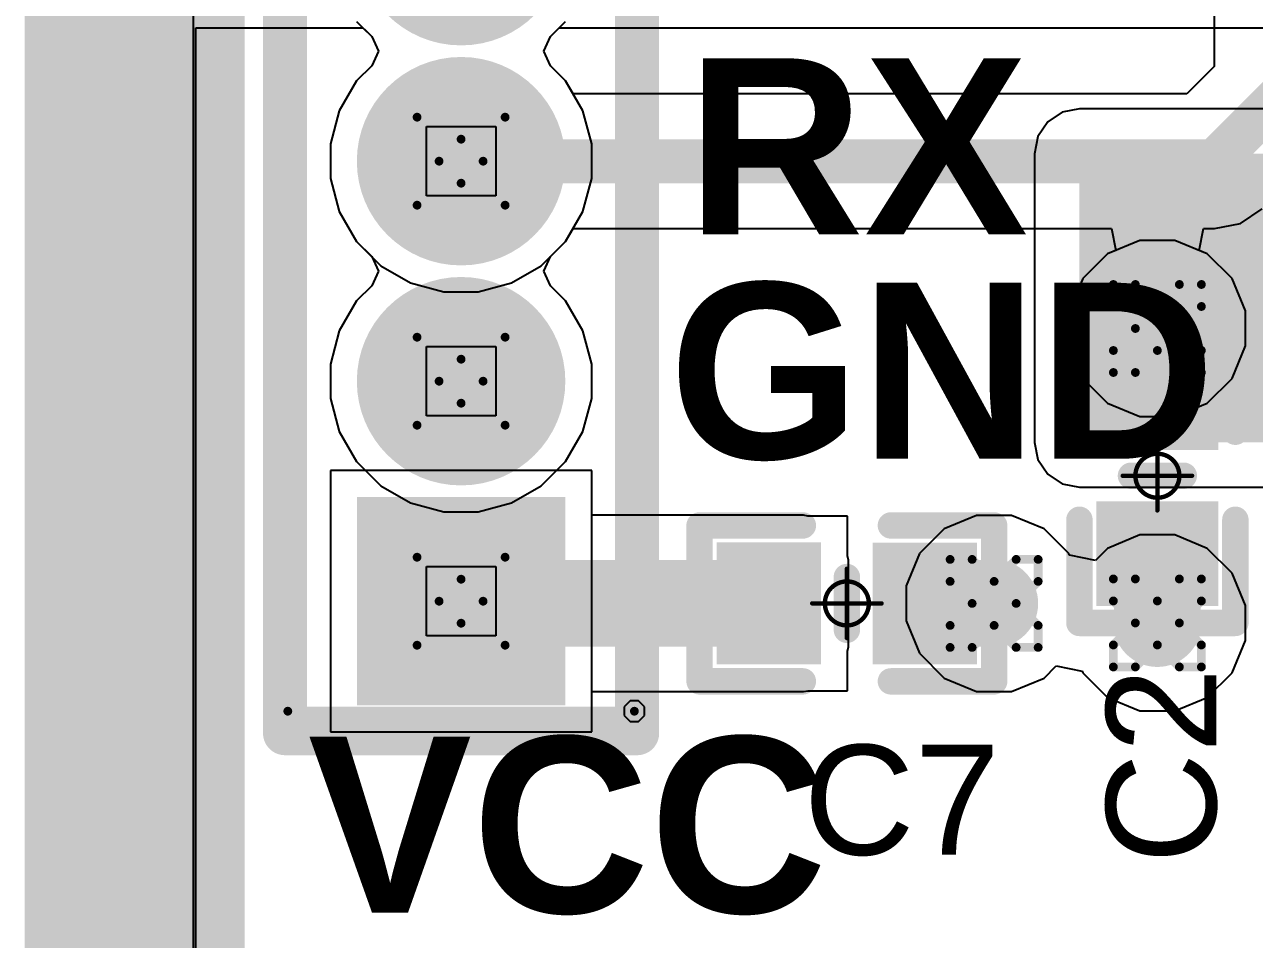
# Model space of a CAD drawing. Header units: inches. Extents: x -13 to 366, y -4 to 120.
# Drawn here: x -4.04 to 3.05, y 2.35 to 7.63 of the extents above; entities that cross this region are included whole.
import ezdxf

# ---------------------------------------------------------------- set-up
doc = ezdxf.new("R2010")
doc.units = ezdxf.units.IN
for name, color, linetype in [('Board_outline', 56, 'Continuous'), ('Bottom Layer', 5, 'Continuous'), ('Bottom Overlay', 54, 'Continuous'), ('Bottom Solder', 6, 'Continuous'), ('Drill Drawing', 1, 'Continuous'), ('GND', 16, 'Continuous'), ('Keep-Out Layer', 6, 'Continuous'), ('Mechanical 15', 56, 'Continuous'), ('Multi-Layer', 9, 'Continuous'), ('Pad Holes', 156, 'Continuous'), ('POWER', 76, 'Continuous'), ('Top Layer', 1, 'Continuous'), ('Top Overlay', 2, 'Continuous'), ('Top Paste', 8, 'Continuous'), ('Top Solder', 216, 'Continuous'), ('Via Holes', 16, 'Continuous')]:
    doc.layers.add(name, color=color, linetype=linetype)
doc.styles.add('Arial', font='', dxfattribs={"height": 0.2})
doc.styles.add('Arial_Bold', font='', dxfattribs={"height": 0.2})
doc.styles.get('Arial').set_extended_font_data('Arial')
doc.styles.get('Arial_Bold').set_extended_font_data('Arial', bold=True)

# ---------------------------------------------------------------- blocks, each defined once
blk = doc.blocks.new('HDR_TH_5P_P1_27_V_M_13')
at = {"layer": 'Bottom Layer'}
blk.add_hatch(color=5, dxfattribs=at).paths.add_polyline_path([(-3.039999, 0.499999), (-2.040001, 0.499999), (-2.040001, -0.499999), (-3.039999, -0.499999)])
h = blk.add_hatch(color=5, dxfattribs=at)
edge = h.paths.add_edge_path()
edge.add_arc((-1.27, 0), 0.499999, 0, 360)
h = blk.add_hatch(color=5, dxfattribs=at)
edge = h.paths.add_edge_path()
edge.add_arc((0, 0), 0.499999, 0, 360)
h = blk.add_hatch(color=5, dxfattribs=at)
edge = h.paths.add_edge_path()
edge.add_arc((1.27, 0), 0.499999, 0, 360)
h = blk.add_hatch(color=5, dxfattribs=at)
edge = h.paths.add_edge_path()
edge.add_arc((2.54, 0), 0.499999, 0, 360)
at = {"layer": 'Bottom Solder'}
blk.add_hatch(color=6, dxfattribs=at).paths.add_polyline_path([(-3.141599, 0.601599), (-1.938401, 0.601599), (-1.938401, -0.601599), (-3.141599, -0.601599)])
h = blk.add_hatch(color=6, dxfattribs=at)
edge = h.paths.add_edge_path()
edge.add_arc((-1.27, 0), 0.601599, 0, 360)
h = blk.add_hatch(color=6, dxfattribs=at)
edge = h.paths.add_edge_path()
edge.add_arc((0, 0), 0.601599, 0, 360)
h = blk.add_hatch(color=6, dxfattribs=at)
edge = h.paths.add_edge_path()
edge.add_arc((1.27, 0), 0.601599, 0, 360)
h = blk.add_hatch(color=6, dxfattribs=at)
edge = h.paths.add_edge_path()
edge.add_arc((2.54, 0), 0.601599, 0, 360)
at = {"layer": 'GND'}
blk.add_hatch(color=16, dxfattribs=at).paths.add_polyline_path([(-3.039999, 0.499999), (-2.040001, 0.499999), (-2.040001, -0.499999), (-3.039999, -0.499999)])
h = blk.add_hatch(color=16, dxfattribs=at)
edge = h.paths.add_edge_path()
edge.add_arc((-1.27, 0), 0.499999, 0, 360)
h = blk.add_hatch(color=16, dxfattribs=at)
edge = h.paths.add_edge_path()
edge.add_arc((0, 0), 0.499999, 0, 360)
h = blk.add_hatch(color=16, dxfattribs=at)
edge = h.paths.add_edge_path()
edge.add_arc((1.27, 0), 0.499999, 0, 360)
h = blk.add_hatch(color=16, dxfattribs=at)
edge = h.paths.add_edge_path()
edge.add_arc((2.54, 0), 0.499999, 0, 360)
at = {"layer": 'Multi-Layer'}
blk.add_hatch(color=9, dxfattribs=at).paths.add_polyline_path([(-3.039999, 0.499999), (-2.040001, 0.499999), (-2.040001, -0.499999), (-3.039999, -0.499999)])
h = blk.add_hatch(color=9, dxfattribs=at)
edge = h.paths.add_edge_path()
edge.add_arc((-1.27, 0), 0.499999, 0, 360)
h = blk.add_hatch(color=9, dxfattribs=at)
edge = h.paths.add_edge_path()
edge.add_arc((0, 0), 0.499999, 0, 360)
h = blk.add_hatch(color=9, dxfattribs=at)
edge = h.paths.add_edge_path()
edge.add_arc((1.27, 0), 0.499999, 0, 360)
h = blk.add_hatch(color=9, dxfattribs=at)
edge = h.paths.add_edge_path()
edge.add_arc((2.54, 0), 0.499999, 0, 360)
at = {"layer": 'Pad Holes'}
h = blk.add_hatch(color=7, dxfattribs=at)
edge = h.paths.add_edge_path()
edge.add_arc((-2.54, 0), 0.350012, 0, 360)
h = blk.add_hatch(color=7, dxfattribs=at)
edge = h.paths.add_edge_path()
edge.add_arc((-1.27, 0), 0.350012, 0, 360)
h = blk.add_hatch(color=7, dxfattribs=at)
edge = h.paths.add_edge_path()
edge.add_arc((0, 0), 0.350012, 0, 360)
h = blk.add_hatch(color=7, dxfattribs=at)
edge = h.paths.add_edge_path()
edge.add_arc((1.27, 0), 0.350012, 0, 360)
h = blk.add_hatch(color=7, dxfattribs=at)
edge = h.paths.add_edge_path()
edge.add_arc((2.54, 0), 0.350012, 0, 360)
at = {"layer": 'POWER'}
blk.add_hatch(color=76, dxfattribs=at).paths.add_polyline_path([(-3.039999, 0.499999), (-2.040001, 0.499999), (-2.040001, -0.499999), (-3.039999, -0.499999)])
h = blk.add_hatch(color=76, dxfattribs=at)
edge = h.paths.add_edge_path()
edge.add_arc((-1.27, 0), 0.499999, 0, 360)
h = blk.add_hatch(color=76, dxfattribs=at)
edge = h.paths.add_edge_path()
edge.add_arc((0, 0), 0.499999, 0, 360)
h = blk.add_hatch(color=76, dxfattribs=at)
edge = h.paths.add_edge_path()
edge.add_arc((1.27, 0), 0.499999, 0, 360)
h = blk.add_hatch(color=76, dxfattribs=at)
edge = h.paths.add_edge_path()
edge.add_arc((2.54, 0), 0.499999, 0, 360)
at = {"layer": 'Top Layer'}
blk.add_hatch(color=1, dxfattribs=at).paths.add_polyline_path([(-3.039999, 0.499999), (-2.040001, 0.499999), (-2.040001, -0.499999), (-3.039999, -0.499999)])
h = blk.add_hatch(color=1, dxfattribs=at)
edge = h.paths.add_edge_path()
edge.add_arc((-1.27, 0), 0.499999, 0, 360)
h = blk.add_hatch(color=1, dxfattribs=at)
edge = h.paths.add_edge_path()
edge.add_arc((0, 0), 0.499999, 0, 360)
h = blk.add_hatch(color=1, dxfattribs=at)
edge = h.paths.add_edge_path()
edge.add_arc((1.27, 0), 0.499999, 0, 360)
h = blk.add_hatch(color=1, dxfattribs=at)
edge = h.paths.add_edge_path()
edge.add_arc((2.54, 0), 0.499999, 0, 360)
at = {"layer": 'Top Solder'}
blk.add_hatch(color=216, dxfattribs=at).paths.add_polyline_path([(-3.141599, 0.601599), (-1.938401, 0.601599), (-1.938401, -0.601599), (-3.141599, -0.601599)])
h = blk.add_hatch(color=216, dxfattribs=at)
edge = h.paths.add_edge_path()
edge.add_arc((-1.27, 0), 0.601599, 0, 360)
h = blk.add_hatch(color=216, dxfattribs=at)
edge = h.paths.add_edge_path()
edge.add_arc((0, 0), 0.601599, 0, 360)
h = blk.add_hatch(color=216, dxfattribs=at)
edge = h.paths.add_edge_path()
edge.add_arc((1.27, 0), 0.601599, 0, 360)
h = blk.add_hatch(color=216, dxfattribs=at)
edge = h.paths.add_edge_path()
edge.add_arc((2.54, 0), 0.601599, 0, 360)
at = {"layer": 'Mechanical 15'}
for p, q in [((-2.7399996, 0.1999996), (-2.7399996, 0.1999996)), ((-2.7399996, 0.1999996), (-2.3400004, 0.1999996)), ((-2.7399996, -0.1999996), (-2.7399996, 0.1999996)), ((-2.3400004, 0.1999996), (-2.3400004, -0.1999996)), ((-1.4699996, 0.1999996), (-1.4699996, 0.1999996)), ((-1.4699996, 0.1999996), (-1.0700004, 0.1999996)), ((-1.4699996, -0.1999996), (-1.4699996, 0.1999996)), ((-1.0700004, 0.1999996), (-1.0700004, -0.1999996)), ((-0.1999996, 0.1999996), (-0.1999996, 0.1999996)), ((-0.1999996, 0.1999996), (0.1999996, 0.1999996)), ((-0.1999996, -0.1999996), (-0.1999996, 0.1999996)), ((0.1999996, 0.1999996), (0.1999996, -0.1999996)), ((1.0700004, 0.1999996), (1.0700004, 0.1999996)), ((1.0700004, 0.1999996), (1.4699996, 0.1999996)), ((1.0700004, -0.1999996), (1.0700004, 0.1999996)), ((1.4699996, 0.1999996), (1.4699996, -0.1999996)), ((2.3400004, 0.1999996), (2.3400004, 0.1999996)), ((2.3400004, 0.1999996), (2.7399996, 0.1999996)), ((2.3400004, -0.1999996), (2.3400004, 0.1999996)), ((2.7399996, 0.1999996), (2.7399996, -0.1999996)), ((-2.3400004, -0.1999996), (-2.7399996, -0.1999996)), ((-1.0700004, -0.1999996), (-1.4699996, -0.1999996)), ((0.1999996, -0.1999996), (-0.1999996, -0.1999996)), ((1.4699996, -0.1999996), (1.0700004, -0.1999996)), ((2.7399996, -0.1999996), (2.3400004, -0.1999996)), ((-3.23424804, -0.9757155999999999), (-3.23494654, -1.00004626)), ((-3.19934336, -0.94178374), (-3.23424804, -0.9757155999999999)), ((-3.15065918, -0.9417608799999999), (-3.19934336, -0.94178374)), ((-3.11572656, -0.9756648), (-3.15065918, -0.9417608799999999)), ((-3.11500774, -0.99999546), (-3.11572656, -0.9756648)), ((-3.23494654, -1.00004626), (-3.234944, -1.0000488)), ((-3.234944, -1.0000488), (-3.23422518, -1.02437946)), ((-3.23422518, -1.02437946), (-3.19929256, -1.05828338)), ((-3.19929256, -1.05828338), (-3.15060838, -1.05826052)), ((-3.15060838, -1.05826052), (-3.1157037, -1.02432866)), ((-3.1157037, -1.02432866), (-3.1150052, -0.999998)), ((-3.1150052, -0.999998), (-3.11500774, -0.99999546))]:
    blk.add_line(p, q, dxfattribs=at)
at = {"layer": 'Mechanical 15', "const_width": 0.0508}
for points in [[(-3.175, 0.999998), (-3.175, -0.999998)], [(-3.175, 0.999998), (3.175, 0.999998)], [(3.175, 0.999998), (3.175, -0.999998)], [(-3.175, -0.999998), (3.175, -0.999998)]]:
    blk.add_lwpolyline(points, dxfattribs=at)
at = {"layer": 'Mechanical 15', "const_width": 0.0254}
for points in [[(-3.1877, 0.999998, 1), (-3.1623, 0.999998, 1)], [(-3.1877, 0.999998, 1), (-3.1623, 0.999998, 1)], [(3.1623, 0.999998, 1), (3.1877, 0.999998, 1)], [(3.1623, 0.999998, 1), (3.1877, 0.999998, 1)], [(-3.1877, -0.999998, 1), (-3.1623, -0.999998, 1)], [(-3.1877, -0.999998, 1), (-3.1623, -0.999998, 1)], [(3.1623, -0.999998, 1), (3.1877, -0.999998, 1)], [(3.1623, -0.999998, 1), (3.1877, -0.999998, 1)]]:
    blk.add_lwpolyline(points, format="xyb", close=True, dxfattribs=at)
at = {"layer": 'Top Overlay', "const_width": 0.254}
for points in [[(-3.302, 1.016), (-3.302, -1.016)], [(-3.302, 1.016), (3.302, 1.016)], [(3.302, 1.016), (3.302, -1.016)], [(-3.302, -1.016), (3.302, -1.016)]]:
    blk.add_lwpolyline(points, dxfattribs=at)
at = {"layer": 'Top Overlay', "const_width": 0.127}
for points in [[(-3.3655, 1.016, 1), (-3.2385, 1.016, 1)], [(-3.3655, 1.016, 1), (-3.2385, 1.016, 1)], [(3.2385, 1.016, 1), (3.3655, 1.016, 1)], [(3.2385, 1.016, 1), (3.3655, 1.016, 1)], [(-3.3655, -1.016, 1), (-3.2385, -1.016, 1)], [(-3.3655, -1.016, 1), (-3.2385, -1.016, 1)], [(3.2385, -1.016, 1), (3.3655, -1.016, 1)], [(3.2385, -1.016, 1), (3.3655, -1.016, 1)]]:
    blk.add_lwpolyline(points, format="xyb", close=True, dxfattribs=at)
blk = doc.blocks.new('C_0402_L_38')
at = {"layer": 'Top Layer'}
for points in [[(-0.6499986999999999, 0.2499995), (-0.2499995, 0.2499995), (-0.2499995, -0.2499995), (-0.6499986999999999, -0.2499995)], [(0.24991822, 0.24991822), (0.64991742, 0.24991822), (0.64991742, -0.25008078), (0.24991822, -0.25008078)]]:
    blk.add_hatch(color=1, dxfattribs=at).paths.add_polyline_path(points)
at = {"layer": 'Top Paste'}
for points in [[(-0.6499986999999999, 0.2499995), (-0.2499995, 0.2499995), (-0.2499995, -0.2499995), (-0.6499986999999999, -0.2499995)], [(0.24991822, 0.24991822), (0.64991742, 0.24991822), (0.64991742, -0.25008078), (0.24991822, -0.25008078)]]:
    blk.add_hatch(color=8, dxfattribs=at).paths.add_polyline_path(points)
at = {"layer": 'Top Solder'}
for points in [[(-0.7515987, 0.3515995), (-0.1483995, 0.3515995), (-0.1483995, -0.3515995), (-0.7515987, -0.3515995)], [(0.14831822, 0.35151822), (0.75151742, 0.35151822), (0.75151742, -0.35168078), (0.14831822, -0.35168078)]]:
    blk.add_hatch(color=216, dxfattribs=at).paths.add_polyline_path(points)
at = {"layer": 'Mechanical 15', "const_width": 0.0254}
for points in [[(0, -0.1999996), (0, 0.1999996)], [(-0.1999996, 0), (0.1999996, 0)]]:
    blk.add_lwpolyline(points, dxfattribs=at)
at = {"layer": 'Mechanical 15'}
for points, const_width in [([(-0.00635, 0.1999996, 1), (0.00635, 0.1999996, 1)], 0.0127), ([(0.127, 0, 1), (-0.127, 0, 1)], 0.0254), ([(-0.2063496, 0, 1), (-0.1936496, 0, 1)], 0.0127), ([(-0.13335, 0, 1), (-0.12065, 0, 1)], 0.0127), ([(0.12065, 0, 1), (0.13335, 0, 1)], 0.0127), ([(0.1936496, 0, 1), (0.2063496, 0, 1)], 0.0127), ([(-0.00635, -0.1999996, 1), (0.00635, -0.1999996, 1)], 0.0127)]:
    blk.add_lwpolyline(points, format="xyb", close=True, dxfattribs=dict(at, const_width=const_width))
at = {"layer": 'Top Overlay', "const_width": 0.1524}
for points in [[(-0.84991956, 0.44991782), (-0.254, 0.44991782)], [(-0.84991956, -0.44991782), (-0.84991956, 0.44991782)], [(0.254, 0.44991782), (0.84991956, 0.44991782)], [(0.84991956, -0.45008038), (0.84991956, 0.44991782)], [(0, -0.1524), (0, 0.1524)], [(-0.84991956, -0.44991782), (-0.254, -0.44991782)], [(-0.84991956, -0.44991782), (-0.8497569999999999, -0.45008038)], [(0.254, -0.44991782), (0.84991956, -0.44991782)]]:
    blk.add_lwpolyline(points, dxfattribs=at)
at = {"layer": 'Top Overlay', "const_width": 0.0762}
for points in [[(-0.8880195599999998, 0.44991782, 1), (-0.81181956, 0.44991782, 1)], [(-0.8880195599999998, 0.44991782, 1), (-0.81181956, 0.44991782, 1)], [(-0.2921, 0.44991782, 1), (-0.2159, 0.44991782, 1)], [(0.2159, 0.44991782, 1), (0.2921, 0.44991782, 1)], [(0.81181956, 0.44991782, 1), (0.8880195599999998, 0.44991782, 1)], [(0.81181956, 0.44991782, 1), (0.8880195599999998, 0.44991782, 1)], [(-0.0381, 0.1524, 1), (0.0381, 0.1524, 1)], [(-0.0381, -0.1524, 1), (0.0381, -0.1524, 1)], [(-0.8880195599999998, -0.44991782, 1), (-0.81181956, -0.44991782, 1)], [(-0.8880195599999998, -0.44991782, 1), (-0.81181956, -0.44991782, 1)], [(-0.8880195599999998, -0.44991782, 1), (-0.81181956, -0.44991782, 1)], [(-0.8878569999999999, -0.45008038, 1), (-0.8116569999999999, -0.45008038, 1)], [(-0.2921, -0.44991782, 1), (-0.2159, -0.44991782, 1)], [(0.2159, -0.44991782, 1), (0.2921, -0.44991782, 1)], [(0.81181956, -0.44991782, 1), (0.8880195599999998, -0.44991782, 1)], [(0.81181956, -0.45008038, 1), (0.8880195599999998, -0.45008038, 1)]]:
    blk.add_lwpolyline(points, format="xyb", close=True, dxfattribs=at)
blk = doc.blocks.new('C_0402_L_39')
at = {"layer": 'Top Layer'}
for points in [[(-0.6499986999999999, 0.2499995), (-0.2499995, 0.2499995), (-0.2499995, -0.2499995), (-0.6499986999999999, -0.2499995)], [(0.24991822, 0.24991822), (0.64991742, 0.24991822), (0.64991742, -0.25008078), (0.24991822, -0.25008078)]]:
    blk.add_hatch(color=1, dxfattribs=at).paths.add_polyline_path(points)
at = {"layer": 'Top Paste'}
for points in [[(-0.6499986999999999, 0.2499995), (-0.2499995, 0.2499995), (-0.2499995, -0.2499995), (-0.6499986999999999, -0.2499995)], [(0.24991822, 0.24991822), (0.64991742, 0.24991822), (0.64991742, -0.25008078), (0.24991822, -0.25008078)]]:
    blk.add_hatch(color=8, dxfattribs=at).paths.add_polyline_path(points)
at = {"layer": 'Top Solder'}
for points in [[(-0.7515987, 0.3515995), (-0.1483995, 0.3515995), (-0.1483995, -0.3515995), (-0.7515987, -0.3515995)], [(0.14831822, 0.35151822), (0.75151742, 0.35151822), (0.75151742, -0.35168078), (0.14831822, -0.35168078)]]:
    blk.add_hatch(color=216, dxfattribs=at).paths.add_polyline_path(points)
at = {"layer": 'Mechanical 15', "const_width": 0.0254}
for points in [[(0, -0.1999996), (0, 0.1999996)], [(0.1999996, 0), (-0.1999996, 0)]]:
    blk.add_lwpolyline(points, dxfattribs=at)
at = {"layer": 'Mechanical 15'}
for points, const_width in [([(-0.00635, 0.1999996, 1), (0.00635, 0.1999996, 1)], 0.0127), ([(0.127, 0, 1), (-0.127, 0, 1)], 0.0254), ([(-0.2063496, 0, 1), (-0.1936496, 0, 1)], 0.0127), ([(-0.13335, 0, 1), (-0.12065, 0, 1)], 0.0127), ([(0.12065, 0, 1), (0.13335, 0, 1)], 0.0127), ([(0.1936496, 0, 1), (0.2063496, 0, 1)], 0.0127), ([(-0.00635, -0.1999996, 1), (0.00635, -0.1999996, 1)], 0.0127)]:
    blk.add_lwpolyline(points, format="xyb", close=True, dxfattribs=dict(at, const_width=const_width))
at = {"layer": 'Top Overlay', "const_width": 0.1524}
for points in [[(-0.254, 0.44991782), (-0.84991956, 0.44991782)], [(-0.84991956, -0.44991782), (-0.84991956, 0.44991782)], [(0.84991956, 0.44991782), (0.254, 0.44991782)], [(0.84991956, -0.45008038), (0.84991956, 0.44991782)], [(0, -0.1524), (0, 0.1524)], [(-0.254, -0.44991782), (-0.84991956, -0.44991782)], [(-0.8497569999999999, -0.45008038), (-0.84991956, -0.44991782)], [(0.84991956, -0.44991782), (0.254, -0.44991782)]]:
    blk.add_lwpolyline(points, dxfattribs=at)
at = {"layer": 'Top Overlay', "const_width": 0.0762}
for points in [[(-0.8880195599999998, 0.44991782, 1), (-0.81181956, 0.44991782, 1)], [(-0.8880195599999998, 0.44991782, 1), (-0.81181956, 0.44991782, 1)], [(-0.2921, 0.44991782, 1), (-0.2159, 0.44991782, 1)], [(0.2159, 0.44991782, 1), (0.2921, 0.44991782, 1)], [(0.81181956, 0.44991782, 1), (0.8880195599999998, 0.44991782, 1)], [(0.81181956, 0.44991782, 1), (0.8880195599999998, 0.44991782, 1)], [(-0.0381, 0.1524, 1), (0.0381, 0.1524, 1)], [(-0.0381, -0.1524, 1), (0.0381, -0.1524, 1)], [(-0.8880195599999998, -0.44991782, 1), (-0.81181956, -0.44991782, 1)], [(-0.8880195599999998, -0.44991782, 1), (-0.81181956, -0.44991782, 1)], [(-0.8880195599999998, -0.44991782, 1), (-0.81181956, -0.44991782, 1)], [(-0.8878569999999999, -0.45008038, 1), (-0.8116569999999999, -0.45008038, 1)], [(-0.2921, -0.44991782, 1), (-0.2159, -0.44991782, 1)], [(0.2159, -0.44991782, 1), (0.2921, -0.44991782, 1)], [(0.81181956, -0.44991782, 1), (0.8880195599999998, -0.44991782, 1)], [(0.81181956, -0.45008038, 1), (0.8880195599999998, -0.45008038, 1)]]:
    blk.add_lwpolyline(points, format="xyb", close=True, dxfattribs=at)

msp = doc.modelspace()

# ---------------------------------------------------------------- hatches: boundary and pattern name
at = {"layer": 'Bottom Layer'}
h = msp.add_hatch(color=5, dxfattribs=at)
edge = h.paths.add_edge_path()
edge.add_arc((2.49290332, 5.879533579999999), 0.254, 0, 360)
h = msp.add_hatch(color=5, dxfattribs=at)
edge = h.paths.add_edge_path()
edge.add_arc((1.55090622, 4.292518719999999), 0.254, 0, 360)
h = msp.add_hatch(color=5, dxfattribs=at)
edge = h.paths.add_edge_path()
edge.add_arc((2.49282204, 4.17977574), 0.254, 0, 360)
at = {"layer": 'GND'}
h = msp.add_hatch(color=16, dxfattribs=at)
edge = h.paths.add_edge_path()
edge.add_arc((2.49290332, 5.879533579999999), 0.254, 0, 360)
h = msp.add_hatch(color=16, dxfattribs=at)
edge = h.paths.add_edge_path()
edge.add_arc((1.55090622, 4.292518719999999), 0.254, 0, 360)
h = msp.add_hatch(color=16, dxfattribs=at)
edge = h.paths.add_edge_path()
edge.add_arc((2.49282204, 4.17977574), 0.254, 0, 360)
at = {"layer": 'POWER'}
h = msp.add_hatch(color=76, dxfattribs=at)
edge = h.paths.add_edge_path()
edge.add_arc((2.49290332, 5.879533579999999), 0.254, 0, 360)
h = msp.add_hatch(color=76, dxfattribs=at)
edge = h.paths.add_edge_path()
edge.add_arc((1.55090622, 4.292518719999999), 0.254, 0, 360)
h = msp.add_hatch(color=76, dxfattribs=at)
edge = h.paths.add_edge_path()
edge.add_arc((2.49282204, 4.17977574), 0.254, 0, 360)
at = {"layer": 'Top Layer'}
for points in [[(2.04290422, 5.22174724), (6.09841554, 5.22174724), (6.09841554, 6.888515559999999), (2.04290422, 6.888515559999999)], [(2.742819, 4.77969326), (2.24282, 4.77969326), (2.24282, 4.17977574), (2.742819, 4.17977574)], [(-1.52512522, 4.0426005), (0.4510659, 4.0426005), (0.4510659, 4.5425995), (-1.52512522, 4.5425995)], [(0.9509887, 4.54251568), (0.9509887, 4.042516679999999), (1.55090622, 4.042516679999999), (1.55090622, 4.54251568)]]:
    msp.add_hatch(color=1, dxfattribs=at).paths.add_polyline_path(points)
h = msp.add_hatch(color=1, dxfattribs=at)
edge = h.paths.add_edge_path()
edge.add_arc((2.49290332, 5.879533579999999), 0.254, 0, 360)
h = msp.add_hatch(color=1, dxfattribs=at)
edge = h.paths.add_edge_path()
edge.add_arc((1.55090622, 4.292518719999999), 0.254, 0, 360)
h = msp.add_hatch(color=1, dxfattribs=at)
edge = h.paths.add_edge_path()
edge.add_arc((2.49282204, 4.17977574), 0.254, 0, 360)
at = {"layer": 'Via Holes'}
h = msp.add_hatch(color=7, dxfattribs=at)
edge = h.paths.add_edge_path()
edge.add_arc((2.49290332, 5.879533579999999), 0.127, 0, 360)
h = msp.add_hatch(color=7, dxfattribs=at)
edge = h.paths.add_edge_path()
edge.add_arc((1.55090622, 4.292518719999999), 0.127, 0, 360)
h = msp.add_hatch(color=7, dxfattribs=at)
edge = h.paths.add_edge_path()
edge.add_arc((2.49282204, 4.17977574), 0.127, 0, 360)

# ---------------------------------------------------------------- linework, layer by layer
at = {"layer": 'Board_outline', "const_width": 0.254}
msp.add_lwpolyline([(-3.40893908, -2.10871816), (-3.40893908, 42.65128121999999)], dxfattribs=at)
at = {"layer": 'Bottom Layer'}
for p, q in [((-3.07019706, -2.06044038), (-3.07019706, 42.67668122)), ((2.8204541, 7.9681197), (2.8204541, 7.391908)), ((-2.12847682, 7.6523342), (-2.04093318, 7.56479056)), ((-1.00931726, 7.56479056), (-0.9217736199999998, 7.6523342)), ((-2.04093318, 7.56479056), (-2.00249282, 7.480299999999999)), ((-1.04775762, 7.480299999999999), (-1.00931726, 7.56479056)), ((-2.00249282, 7.480299999999999), (-2.04093318, 7.395809439999999)), ((-1.00931726, 7.395809439999999), (-1.04775762, 7.480299999999999)), ((-2.04093318, 7.395809439999999), (-2.12847682, 7.3082658)), ((-0.9217736199999998, 7.3082658), (-1.00931726, 7.395809439999999)), ((2.8204541, 7.391908), (2.66231116, 7.23376506)), ((-2.12847682, 7.3082658), (-2.22774256, 7.136333199999999)), ((-0.87876126, 7.23376506), (-0.9217736199999998, 7.3082658)), ((2.66231116, 7.23376506), (-0.87876126, 7.23376506)), ((-2.22774256, 7.136333199999999), (-2.27912422, 6.944565739999999)), ((-2.27912422, 6.944565739999999), (-2.27912422, 6.746034259999999)), ((-2.27912422, 6.746034259999999), (-2.22774256, 6.5542668)), ((-2.22774256, 6.5542668), (-2.12847682, 6.3823342)), ((2.9718762, 6.486405619999999), (3.09790338, 6.57061424)), ((2.82321762, 6.456834939999999), (2.9718762, 6.486405619999999)), ((-0.9217736199999998, 6.3823342), (-0.87876126, 6.456834939999999)), ((-0.87876126, 6.456834939999999), (2.22729552, 6.456834939999999)), ((2.22729552, 6.456834939999999), (2.25255582, 6.32983494)), ((2.73325082, 6.32983494), (2.75851112, 6.456834939999999)), ((2.75851112, 6.456834939999999), (2.82321762, 6.456834939999999)), ((-2.12847682, 6.3823342), (-1.98809102, 6.241948399999999)), ((-1.06215942, 6.241948399999999), (-0.9217736199999998, 6.3823342)), ((2.25255582, 6.32983494), (2.20514418, 6.31019566)), ((2.78066246, 6.31019566), (2.73325082, 6.32983494)), ((2.20514418, 6.31019566), (2.06224124, 6.167292719999999)), ((2.9235654, 6.167292719999999), (2.78066246, 6.31019566)), ((-1.98809102, 6.241948399999999), (-1.81615842, 6.142682659999999)), ((-1.23409202, 6.142682659999999), (-1.06215942, 6.241948399999999)), ((-1.81615842, 6.142682659999999), (-1.62439096, 6.091301)), ((-1.42585948, 6.091301), (-1.23409202, 6.142682659999999)), ((2.06224124, 6.167292719999999), (1.98490332, 5.98057986)), ((3.00090332, 5.98057986), (2.9235654, 6.167292719999999)), ((-1.62439096, 6.091301), (-1.42585948, 6.091301)), ((1.98490332, 5.98057986), (1.98490332, 5.778487299999999)), ((3.00090332, 5.778487299999999), (3.00090332, 5.98057986)), ((1.98490332, 5.778487299999999), (2.06224124, 5.59177444)), ((2.9235654, 5.59177444), (3.00090332, 5.778487299999999)), ((2.06224124, 5.59177444), (2.20514418, 5.4488715)), ((2.78066246, 5.4488715), (2.9235654, 5.59177444)), ((2.20514418, 5.4488715), (2.39185704, 5.371533579999999)), ((2.5939496, 5.371533579999999), (2.78066246, 5.4488715)), ((2.39185704, 5.371533579999999), (2.5939496, 5.371533579999999)), ((-0.77112622, 5.059298999999999), (-2.27912422, 5.059298999999999)), ((-2.27912422, 5.059298999999999), (-2.27912422, 3.551301)), ((-0.77112622, 3.551301), (-0.77112622, 5.059298999999999)), ((-2.27912422, 3.551301), (-0.77112622, 3.551301))]:
    msp.add_line(p, q, dxfattribs=at)
at = {"layer": 'Bottom Layer', "const_width": 0.254}
for points in [[(2.82321762, 6.8453), (3.208919159999999, 7.23100154)], [(-1.52512522, 6.8453), (2.82321762, 6.8453)]]:
    msp.add_lwpolyline(points, dxfattribs=at)
at = {"layer": 'Bottom Layer', "const_width": 0.127}
for points in [[(-1.58862522, 6.8453, 1), (-1.46162522, 6.8453, 1)], [(2.75971762, 6.8453, 1), (2.88671762, 6.8453, 1)], [(2.75971762, 6.8453, 1), (2.88671762, 6.8453, 1)]]:
    msp.add_lwpolyline(points, format="xyb", close=True, dxfattribs=at)
at = {"layer": 'Bottom Overlay', "const_width": 1.27}
msp.add_lwpolyline([(-3.40893908, -2.08331816), (-3.40893908, 42.67668122)], dxfattribs=at)
msp.add_lwpolyline([(-3.40893908, -2.08331816), (-3.40893908, 42.67668122)], dxfattribs=at)
at = {"layer": 'Drill Drawing', "const_width": 0.0508}
for points in [[(-1.77912522, 7.0993), (-1.52512522, 6.9723)], [(-1.77912522, 7.0993), (-1.65212522, 6.8453)], [(-1.52512522, 6.9723), (-1.27112522, 7.0993)], [(-1.39812522, 6.8453), (-1.27112522, 7.0993)], [(-1.77912522, 6.591299999999999), (-1.65212522, 6.8453)], [(-1.39812522, 6.8453), (-1.27112522, 6.591299999999999)], [(-1.77912522, 6.591299999999999), (-1.52512522, 6.7183)], [(-1.52512522, 6.7183), (-1.27112522, 6.591299999999999)], [(2.23890332, 6.00653358), (2.23890332, 6.133533579999999)], [(2.23890332, 6.133533579999999), (2.36590332, 6.133533579999999)], [(2.36590332, 6.133533579999999), (2.49290332, 6.00653358)], [(2.49290332, 6.00653358), (2.61990332, 6.133533579999999)], [(2.61990332, 6.133533579999999), (2.74690332, 6.133533579999999)], [(2.74690332, 6.00653358), (2.74690332, 6.133533579999999)], [(2.23890332, 6.00653358), (2.36590332, 5.879533579999999)], [(2.61990332, 5.879533579999999), (2.74690332, 6.00653358)], [(2.23890332, 5.75253358), (2.36590332, 5.879533579999999)], [(2.61990332, 5.879533579999999), (2.74690332, 5.75253358)], [(-1.77912522, 5.8293), (-1.52512522, 5.7023)], [(-1.77912522, 5.8293), (-1.65212522, 5.575299999999999)], [(-1.52512522, 5.7023), (-1.27112522, 5.8293)], [(-1.39812522, 5.575299999999999), (-1.27112522, 5.8293)], [(2.23890332, 5.62553358), (2.23890332, 5.75253358)], [(2.36590332, 5.62553358), (2.49290332, 5.75253358)], [(2.49290332, 5.75253358), (2.61990332, 5.62553358)], [(2.74690332, 5.62553358), (2.74690332, 5.75253358)], [(2.23890332, 5.62553358), (2.36590332, 5.62553358)], [(2.61990332, 5.62553358), (2.74690332, 5.62553358)], [(-1.77912522, 5.3213), (-1.65212522, 5.575299999999999)], [(-1.39812522, 5.575299999999999), (-1.27112522, 5.3213)], [(-1.77912522, 5.3213), (-1.52512522, 5.4483)], [(-1.52512522, 5.4483), (-1.27112522, 5.3213)], [(-1.77912522, 4.559299999999999), (-1.52512522, 4.4323)], [(-1.77912522, 4.559299999999999), (-1.65212522, 4.3053)], [(-1.52512522, 4.4323), (-1.27112522, 4.559299999999999)], [(-1.39812522, 4.3053), (-1.27112522, 4.559299999999999)], [(1.29690622, 4.41951872), (1.29690622, 4.54651872)], [(1.29690622, 4.54651872), (1.42390622, 4.54651872)], [(1.42390622, 4.54651872), (1.55090622, 4.41951872)], [(1.55090622, 4.41951872), (1.67790622, 4.54651872)], [(1.67790622, 4.54651872), (1.80490622, 4.54651872)], [(1.80490622, 4.41951872), (1.80490622, 4.54651872)], [(1.29690622, 4.41951872), (1.42390622, 4.292518719999999)], [(1.67790622, 4.292518719999999), (1.80490622, 4.41951872)], [(2.23882204, 4.306775739999999), (2.23882204, 4.43377574)], [(2.23882204, 4.43377574), (2.36582204, 4.43377574)], [(2.36582204, 4.43377574), (2.49282204, 4.306775739999999)], [(2.49282204, 4.306775739999999), (2.61982204, 4.43377574)], [(2.61982204, 4.43377574), (2.74682204, 4.43377574)], [(2.74682204, 4.306775739999999), (2.74682204, 4.43377574)], [(-1.77912522, 4.051299999999999), (-1.65212522, 4.3053)], [(-1.39812522, 4.3053), (-1.27112522, 4.051299999999999)], [(2.23882204, 4.306775739999999), (2.36582204, 4.17977574)], [(2.61982204, 4.17977574), (2.74682204, 4.306775739999999)], [(1.29690622, 4.16551872), (1.42390622, 4.292518719999999)], [(1.67790622, 4.292518719999999), (1.80490622, 4.16551872)], [(-1.77912522, 4.051299999999999), (-1.52512522, 4.1783)], [(-1.52512522, 4.1783), (-1.27112522, 4.051299999999999)], [(1.29690622, 4.03851872), (1.29690622, 4.16551872)], [(1.42390622, 4.03851872), (1.55090622, 4.16551872)], [(1.55090622, 4.16551872), (1.67790622, 4.03851872)], [(1.80490622, 4.03851872), (1.80490622, 4.16551872)], [(2.23882204, 4.05277574), (2.36582204, 4.17977574)], [(2.61982204, 4.17977574), (2.74682204, 4.05277574)], [(1.29690622, 4.03851872), (1.42390622, 4.03851872)], [(1.67790622, 4.03851872), (1.80490622, 4.03851872)], [(2.23882204, 3.92577574), (2.23882204, 4.05277574)], [(2.36582204, 3.92577574), (2.49282204, 4.05277574)], [(2.49282204, 4.05277574), (2.61982204, 3.92577574)], [(2.74682204, 3.92577574), (2.74682204, 4.05277574)], [(2.23882204, 3.92577574), (2.36582204, 3.92577574)], [(2.61982204, 3.92577574), (2.74682204, 3.92577574)]]:
    msp.add_lwpolyline(points, dxfattribs=at)
at = {"layer": 'Drill Drawing', "const_width": 0.0254}
for points in [[(-1.79182522, 7.0993, 1), (-1.76642522, 7.0993, 1)], [(-1.79182522, 7.0993, 1), (-1.76642522, 7.0993, 1)], [(-1.28382522, 7.0993, 1), (-1.25842522, 7.0993, 1)], [(-1.28382522, 7.0993, 1), (-1.25842522, 7.0993, 1)], [(-1.53782522, 6.9723, 1), (-1.51242522, 6.9723, 1)], [(-1.53782522, 6.9723, 1), (-1.51242522, 6.9723, 1)], [(-1.66482522, 6.8453, 1), (-1.63942522, 6.8453, 1)], [(-1.66482522, 6.8453, 1), (-1.63942522, 6.8453, 1)], [(-1.41082522, 6.8453, 1), (-1.38542522, 6.8453, 1)], [(-1.41082522, 6.8453, 1), (-1.38542522, 6.8453, 1)], [(-1.53782522, 6.7183, 1), (-1.51242522, 6.7183, 1)], [(-1.53782522, 6.7183, 1), (-1.51242522, 6.7183, 1)], [(-1.79182522, 6.591299999999999, 1), (-1.76642522, 6.591299999999999, 1)], [(-1.79182522, 6.591299999999999, 1), (-1.76642522, 6.591299999999999, 1)], [(-1.28382522, 6.591299999999999, 1), (-1.25842522, 6.591299999999999, 1)], [(-1.28382522, 6.591299999999999, 1), (-1.25842522, 6.591299999999999, 1)], [(2.22620332, 6.133533579999999, 1), (2.25160332, 6.133533579999999, 1)], [(2.22620332, 6.133533579999999, 1), (2.25160332, 6.133533579999999, 1)], [(2.35320332, 6.133533579999999, 1), (2.37860332, 6.133533579999999, 1)], [(2.35320332, 6.133533579999999, 1), (2.37860332, 6.133533579999999, 1)], [(2.60720332, 6.133533579999999, 1), (2.63260332, 6.133533579999999, 1)], [(2.60720332, 6.133533579999999, 1), (2.63260332, 6.133533579999999, 1)], [(2.73420332, 6.133533579999999, 1), (2.75960332, 6.133533579999999, 1)], [(2.73420332, 6.133533579999999, 1), (2.75960332, 6.133533579999999, 1)], [(2.22620332, 6.00653358, 1), (2.25160332, 6.00653358, 1)], [(2.22620332, 6.00653358, 1), (2.25160332, 6.00653358, 1)], [(2.48020332, 6.00653358, 1), (2.50560332, 6.00653358, 1)], [(2.48020332, 6.00653358, 1), (2.50560332, 6.00653358, 1)], [(2.73420332, 6.00653358, 1), (2.75960332, 6.00653358, 1)], [(2.73420332, 6.00653358, 1), (2.75960332, 6.00653358, 1)], [(2.35320332, 5.879533579999999, 1), (2.37860332, 5.879533579999999, 1)], [(2.35320332, 5.879533579999999, 1), (2.37860332, 5.879533579999999, 1)], [(2.60720332, 5.879533579999999, 1), (2.63260332, 5.879533579999999, 1)], [(2.60720332, 5.879533579999999, 1), (2.63260332, 5.879533579999999, 1)], [(-1.79182522, 5.8293, 1), (-1.76642522, 5.8293, 1)], [(-1.79182522, 5.8293, 1), (-1.76642522, 5.8293, 1)], [(-1.28382522, 5.8293, 1), (-1.25842522, 5.8293, 1)], [(-1.28382522, 5.8293, 1), (-1.25842522, 5.8293, 1)], [(2.22620332, 5.75253358, 1), (2.25160332, 5.75253358, 1)], [(2.22620332, 5.75253358, 1), (2.25160332, 5.75253358, 1)], [(2.48020332, 5.75253358, 1), (2.50560332, 5.75253358, 1)], [(2.48020332, 5.75253358, 1), (2.50560332, 5.75253358, 1)], [(2.73420332, 5.75253358, 1), (2.75960332, 5.75253358, 1)], [(2.73420332, 5.75253358, 1), (2.75960332, 5.75253358, 1)], [(-1.53782522, 5.7023, 1), (-1.51242522, 5.7023, 1)], [(-1.53782522, 5.7023, 1), (-1.51242522, 5.7023, 1)], [(2.22620332, 5.62553358, 1), (2.25160332, 5.62553358, 1)], [(2.22620332, 5.62553358, 1), (2.25160332, 5.62553358, 1)], [(2.35320332, 5.62553358, 1), (2.37860332, 5.62553358, 1)], [(2.35320332, 5.62553358, 1), (2.37860332, 5.62553358, 1)], [(2.60720332, 5.62553358, 1), (2.63260332, 5.62553358, 1)], [(2.60720332, 5.62553358, 1), (2.63260332, 5.62553358, 1)], [(2.73420332, 5.62553358, 1), (2.75960332, 5.62553358, 1)], [(2.73420332, 5.62553358, 1), (2.75960332, 5.62553358, 1)], [(-1.66482522, 5.575299999999999, 1), (-1.63942522, 5.575299999999999, 1)], [(-1.66482522, 5.575299999999999, 1), (-1.63942522, 5.575299999999999, 1)], [(-1.41082522, 5.575299999999999, 1), (-1.38542522, 5.575299999999999, 1)], [(-1.41082522, 5.575299999999999, 1), (-1.38542522, 5.575299999999999, 1)], [(-1.53782522, 5.4483, 1), (-1.51242522, 5.4483, 1)], [(-1.53782522, 5.4483, 1), (-1.51242522, 5.4483, 1)], [(-1.79182522, 5.3213, 1), (-1.76642522, 5.3213, 1)], [(-1.79182522, 5.3213, 1), (-1.76642522, 5.3213, 1)], [(-1.28382522, 5.3213, 1), (-1.25842522, 5.3213, 1)], [(-1.28382522, 5.3213, 1), (-1.25842522, 5.3213, 1)], [(-1.79182522, 4.559299999999999, 1), (-1.76642522, 4.559299999999999, 1)], [(-1.79182522, 4.559299999999999, 1), (-1.76642522, 4.559299999999999, 1)], [(-1.28382522, 4.559299999999999, 1), (-1.25842522, 4.559299999999999, 1)], [(-1.28382522, 4.559299999999999, 1), (-1.25842522, 4.559299999999999, 1)], [(1.28420622, 4.54651872, 1), (1.30960622, 4.54651872, 1)], [(1.28420622, 4.54651872, 1), (1.30960622, 4.54651872, 1)], [(1.41120622, 4.54651872, 1), (1.43660622, 4.54651872, 1)], [(1.41120622, 4.54651872, 1), (1.43660622, 4.54651872, 1)], [(1.66520622, 4.54651872, 1), (1.69060622, 4.54651872, 1)], [(1.66520622, 4.54651872, 1), (1.69060622, 4.54651872, 1)], [(1.79220622, 4.54651872, 1), (1.81760622, 4.54651872, 1)], [(1.79220622, 4.54651872, 1), (1.81760622, 4.54651872, 1)], [(-1.53782522, 4.4323, 1), (-1.51242522, 4.4323, 1)], [(-1.53782522, 4.4323, 1), (-1.51242522, 4.4323, 1)], [(1.28420622, 4.41951872, 1), (1.30960622, 4.41951872, 1)], [(1.28420622, 4.41951872, 1), (1.30960622, 4.41951872, 1)], [(1.53820622, 4.41951872, 1), (1.56360622, 4.41951872, 1)], [(1.53820622, 4.41951872, 1), (1.56360622, 4.41951872, 1)], [(1.79220622, 4.41951872, 1), (1.81760622, 4.41951872, 1)], [(1.79220622, 4.41951872, 1), (1.81760622, 4.41951872, 1)], [(2.22612204, 4.43377574, 1), (2.25152204, 4.43377574, 1)], [(2.22612204, 4.43377574, 1), (2.25152204, 4.43377574, 1)], [(2.35312204, 4.43377574, 1), (2.37852204, 4.43377574, 1)], [(2.35312204, 4.43377574, 1), (2.37852204, 4.43377574, 1)], [(2.60712204, 4.43377574, 1), (2.63252204, 4.43377574, 1)], [(2.60712204, 4.43377574, 1), (2.63252204, 4.43377574, 1)], [(2.73412204, 4.43377574, 1), (2.75952204, 4.43377574, 1)], [(2.73412204, 4.43377574, 1), (2.75952204, 4.43377574, 1)], [(-1.66482522, 4.3053, 1), (-1.63942522, 4.3053, 1)], [(-1.66482522, 4.3053, 1), (-1.63942522, 4.3053, 1)], [(-1.41082522, 4.3053, 1), (-1.38542522, 4.3053, 1)], [(-1.41082522, 4.3053, 1), (-1.38542522, 4.3053, 1)], [(2.22612204, 4.306775739999999, 1), (2.25152204, 4.306775739999999, 1)], [(2.22612204, 4.306775739999999, 1), (2.25152204, 4.306775739999999, 1)], [(2.48012204, 4.306775739999999, 1), (2.50552204, 4.306775739999999, 1)], [(2.48012204, 4.306775739999999, 1), (2.50552204, 4.306775739999999, 1)], [(2.73412204, 4.306775739999999, 1), (2.75952204, 4.306775739999999, 1)], [(2.73412204, 4.306775739999999, 1), (2.75952204, 4.306775739999999, 1)], [(1.41120622, 4.292518719999999, 1), (1.43660622, 4.292518719999999, 1)], [(1.41120622, 4.292518719999999, 1), (1.43660622, 4.292518719999999, 1)], [(1.66520622, 4.292518719999999, 1), (1.69060622, 4.292518719999999, 1)], [(1.66520622, 4.292518719999999, 1), (1.69060622, 4.292518719999999, 1)], [(-1.53782522, 4.1783, 1), (-1.51242522, 4.1783, 1)], [(-1.53782522, 4.1783, 1), (-1.51242522, 4.1783, 1)], [(1.28420622, 4.16551872, 1), (1.30960622, 4.16551872, 1)], [(1.28420622, 4.16551872, 1), (1.30960622, 4.16551872, 1)], [(1.53820622, 4.16551872, 1), (1.56360622, 4.16551872, 1)], [(1.53820622, 4.16551872, 1), (1.56360622, 4.16551872, 1)], [(1.79220622, 4.16551872, 1), (1.81760622, 4.16551872, 1)], [(1.79220622, 4.16551872, 1), (1.81760622, 4.16551872, 1)], [(2.35312204, 4.17977574, 1), (2.37852204, 4.17977574, 1)], [(2.35312204, 4.17977574, 1), (2.37852204, 4.17977574, 1)], [(2.60712204, 4.17977574, 1), (2.63252204, 4.17977574, 1)], [(2.60712204, 4.17977574, 1), (2.63252204, 4.17977574, 1)], [(-1.79182522, 4.051299999999999, 1), (-1.76642522, 4.051299999999999, 1)], [(-1.79182522, 4.051299999999999, 1), (-1.76642522, 4.051299999999999, 1)], [(-1.28382522, 4.051299999999999, 1), (-1.25842522, 4.051299999999999, 1)], [(-1.28382522, 4.051299999999999, 1), (-1.25842522, 4.051299999999999, 1)], [(1.28420622, 4.03851872, 1), (1.30960622, 4.03851872, 1)], [(1.28420622, 4.03851872, 1), (1.30960622, 4.03851872, 1)], [(1.41120622, 4.03851872, 1), (1.43660622, 4.03851872, 1)], [(1.41120622, 4.03851872, 1), (1.43660622, 4.03851872, 1)], [(1.66520622, 4.03851872, 1), (1.69060622, 4.03851872, 1)], [(1.66520622, 4.03851872, 1), (1.69060622, 4.03851872, 1)], [(1.79220622, 4.03851872, 1), (1.81760622, 4.03851872, 1)], [(1.79220622, 4.03851872, 1), (1.81760622, 4.03851872, 1)], [(2.22612204, 4.05277574, 1), (2.25152204, 4.05277574, 1)], [(2.22612204, 4.05277574, 1), (2.25152204, 4.05277574, 1)], [(2.48012204, 4.05277574, 1), (2.50552204, 4.05277574, 1)], [(2.48012204, 4.05277574, 1), (2.50552204, 4.05277574, 1)], [(2.73412204, 4.05277574, 1), (2.75952204, 4.05277574, 1)], [(2.73412204, 4.05277574, 1), (2.75952204, 4.05277574, 1)], [(2.22612204, 3.92577574, 1), (2.25152204, 3.92577574, 1)], [(2.22612204, 3.92577574, 1), (2.25152204, 3.92577574, 1)], [(2.35312204, 3.92577574, 1), (2.37852204, 3.92577574, 1)], [(2.35312204, 3.92577574, 1), (2.37852204, 3.92577574, 1)], [(2.60712204, 3.92577574, 1), (2.63252204, 3.92577574, 1)], [(2.60712204, 3.92577574, 1), (2.63252204, 3.92577574, 1)], [(2.73412204, 3.92577574, 1), (2.75952204, 3.92577574, 1)], [(2.73412204, 3.92577574, 1), (2.75952204, 3.92577574, 1)]]:
    msp.add_lwpolyline(points, format="xyb", close=True, dxfattribs=at)
at = {"layer": 'GND'}
for p, q in [((-3.07019706, -2.06044038), (-3.07019706, 42.67668122)), ((-2.12847682, 7.6523342), (-2.04093318, 7.56479056)), ((-1.00931726, 7.56479056), (-0.9217736199999998, 7.6523342)), ((-2.04093318, 7.56479056), (-2.00249282, 7.480299999999999)), ((-1.04775762, 7.480299999999999), (-1.00931726, 7.56479056)), ((-2.00249282, 7.480299999999999), (-2.04093318, 7.395809439999999)), ((-1.00931726, 7.395809439999999), (-1.04775762, 7.480299999999999)), ((-2.04093318, 7.395809439999999), (-2.12847682, 7.3082658)), ((-0.9217736199999998, 7.3082658), (-1.00931726, 7.395809439999999)), ((-2.12847682, 7.3082658), (-2.22774256, 7.136333199999999)), ((-0.82250788, 7.136333199999999), (-0.9217736199999998, 7.3082658)), ((-2.22774256, 7.136333199999999), (-2.27912422, 6.944565739999999)), ((-0.77112622, 6.944565739999999), (-0.82250788, 7.136333199999999)), ((-2.27912422, 6.944565739999999), (-2.27912422, 6.746034259999999)), ((-0.77112622, 6.746034259999999), (-0.77112622, 6.944565739999999)), ((-2.27912422, 6.746034259999999), (-2.22774256, 6.5542668)), ((-0.82250788, 6.5542668), (-0.77112622, 6.746034259999999)), ((-2.22774256, 6.5542668), (-2.12847682, 6.3823342)), ((-0.9217736199999998, 6.3823342), (-0.82250788, 6.5542668)), ((2.39185704, 6.38753358), (2.20514418, 6.31019566)), ((2.5939496, 6.38753358), (2.39185704, 6.38753358)), ((2.78066246, 6.31019566), (2.5939496, 6.38753358)), ((-2.12847682, 6.3823342), (-1.98809102, 6.241948399999999)), ((-1.06215942, 6.241948399999999), (-0.9217736199999998, 6.3823342)), ((2.20514418, 6.31019566), (2.06224124, 6.167292719999999)), ((2.9235654, 6.167292719999999), (2.78066246, 6.31019566)), ((-1.98809102, 6.241948399999999), (-1.81615842, 6.142682659999999)), ((-1.23409202, 6.142682659999999), (-1.06215942, 6.241948399999999)), ((-1.81615842, 6.142682659999999), (-1.62439096, 6.091301)), ((-1.42585948, 6.091301), (-1.23409202, 6.142682659999999)), ((2.06224124, 6.167292719999999), (1.98490332, 5.98057986)), ((3.00090332, 5.98057986), (2.9235654, 6.167292719999999)), ((-1.62439096, 6.091301), (-1.42585948, 6.091301)), ((1.98490332, 5.98057986), (1.98490332, 5.778487299999999)), ((3.00090332, 5.778487299999999), (3.00090332, 5.98057986)), ((1.98490332, 5.778487299999999), (2.06224124, 5.59177444)), ((2.9235654, 5.59177444), (3.00090332, 5.778487299999999)), ((2.06224124, 5.59177444), (2.20514418, 5.4488715)), ((2.78066246, 5.4488715), (2.9235654, 5.59177444)), ((2.20514418, 5.4488715), (2.39185704, 5.371533579999999)), ((2.5939496, 5.371533579999999), (2.78066246, 5.4488715)), ((2.39185704, 5.371533579999999), (2.5939496, 5.371533579999999)), ((-0.77112622, 5.059298999999999), (-2.27912422, 5.059298999999999)), ((-2.27912422, 5.059298999999999), (-2.27912422, 3.551301)), ((-0.77112622, 3.551301), (-0.77112622, 5.059298999999999)), ((-2.27912422, 3.551301), (-0.77112622, 3.551301))]:
    msp.add_line(p, q, dxfattribs=at)
at = {"layer": 'Keep-Out Layer', "const_width": 0.156464}
msp.add_lwpolyline([(-3.40893908, -2.08331816), (-3.40893908, 42.67668122)], dxfattribs=at)
msp.add_lwpolyline([(-3.40893908, -2.08331816), (-3.40893908, 42.67668122)], dxfattribs=at)
at = {"layer": 'POWER'}
for p, q in [((-3.05552094, -2.13706202), (-3.05552094, 7.615301)), ((-3.05552094, 7.615301), (-2.09144362, 7.615301)), ((-2.09144362, 7.615301), (-2.04093318, 7.56479056)), ((-1.00931726, 7.56479056), (-0.95880682, 7.615301)), ((-0.95880682, 7.615301), (3.54000054, 7.615301)), ((-2.04093318, 7.56479056), (-2.00249282, 7.480299999999999)), ((-1.04775762, 7.480299999999999), (-1.00931726, 7.56479056)), ((-2.00249282, 7.480299999999999), (-2.04093318, 7.395809439999999)), ((-1.00931726, 7.395809439999999), (-1.04775762, 7.480299999999999)), ((-2.04093318, 7.395809439999999), (-2.12847682, 7.3082658)), ((-0.9217736199999998, 7.3082658), (-1.00931726, 7.395809439999999)), ((-2.12847682, 7.3082658), (-2.22774256, 7.136333199999999)), ((-0.82250788, 7.136333199999999), (-0.9217736199999998, 7.3082658)), ((-2.22774256, 7.136333199999999), (-2.27912422, 6.944565739999999)), ((-0.77112622, 6.944565739999999), (-0.82250788, 7.136333199999999)), ((-2.27912422, 6.944565739999999), (-2.27912422, 6.746034259999999)), ((-0.77112622, 6.746034259999999), (-0.77112622, 6.944565739999999)), ((-2.27912422, 6.746034259999999), (-2.22774256, 6.5542668)), ((-0.82250788, 6.5542668), (-0.77112622, 6.746034259999999)), ((-2.22774256, 6.5542668), (-2.12847682, 6.3823342)), ((-0.9217736199999998, 6.3823342), (-0.82250788, 6.5542668)), ((-2.12847682, 6.3823342), (-2.04093318, 6.29479056)), ((-1.00931726, 6.29479056), (-0.9217736199999998, 6.3823342)), ((-2.04093318, 6.29479056), (-2.00249282, 6.210299999999999)), ((-1.04775762, 6.210299999999999), (-1.00931726, 6.29479056)), ((-2.00249282, 6.210299999999999), (-2.04093318, 6.125809439999999)), ((-1.00931726, 6.125809439999999), (-1.04775762, 6.210299999999999)), ((-2.04093318, 6.125809439999999), (-2.12847682, 6.0382658)), ((-0.9217736199999998, 6.0382658), (-1.00931726, 6.125809439999999)), ((-2.12847682, 6.0382658), (-2.22774256, 5.8663332)), ((-0.82250788, 5.8663332), (-0.9217736199999998, 6.0382658)), ((-2.22774256, 5.8663332), (-2.27912422, 5.674565739999999)), ((-0.77112622, 5.674565739999999), (-0.82250788, 5.8663332)), ((-2.27912422, 5.674565739999999), (-2.27912422, 5.47603426)), ((-0.77112622, 5.47603426), (-0.77112622, 5.674565739999999)), ((-2.27912422, 5.47603426), (-2.22774256, 5.2842668)), ((-0.82250788, 5.2842668), (-0.77112622, 5.47603426)), ((-2.22774256, 5.2842668), (-2.12847682, 5.1123342)), ((-0.9217736199999998, 5.1123342), (-0.82250788, 5.2842668)), ((-2.12847682, 5.1123342), (-1.98809102, 4.9719484)), ((-1.06215942, 4.9719484), (-0.9217736199999998, 5.1123342)), ((-1.98809102, 4.9719484), (-1.81615842, 4.87268266)), ((-1.23409202, 4.87268266), (-1.06215942, 4.9719484)), ((-1.81615842, 4.87268266), (-1.62439096, 4.821301)), ((-1.42585948, 4.821301), (-1.23409202, 4.87268266)), ((-1.62439096, 4.821301), (-1.42585948, 4.821301)), ((1.44985994, 4.800518719999999), (1.26314708, 4.7231808)), ((1.6519525, 4.800518719999999), (1.44985994, 4.800518719999999)), ((1.83866536, 4.7231808), (1.6519525, 4.800518719999999)), ((1.26314708, 4.7231808), (1.12024414, 4.58027786)), ((1.9815683, 4.58027786), (1.83866536, 4.7231808)), ((2.39177576, 4.68777574), (2.2050629, 4.61043782)), ((2.59386832, 4.68777574), (2.39177576, 4.68777574)), ((2.78058118, 4.61043782), (2.59386832, 4.68777574)), ((1.12024414, 4.58027786), (1.04290622, 4.393565)), ((1.98558912, 4.57056998), (1.9815683, 4.58027786)), ((2.13539578, 4.540770699999999), (1.98558912, 4.57056998)), ((2.2050629, 4.61043782), (2.13539578, 4.540770699999999)), ((2.92348412, 4.46753488), (2.78058118, 4.61043782)), ((3.00082204, 4.28082202), (2.92348412, 4.46753488)), ((1.04290622, 4.393565), (1.04290622, 4.191472439999999)), ((3.00082204, 4.07872946), (3.00082204, 4.28082202)), ((1.04290622, 4.191472439999999), (1.12024414, 4.00475958)), ((2.92348412, 3.8920166), (3.00082204, 4.07872946)), ((1.12024414, 4.00475958), (1.26314708, 3.86185664)), ((1.83866536, 3.86185664), (1.90833248, 3.93152376)), ((1.90833248, 3.93152376), (2.05813914, 3.90172448)), ((1.26314708, 3.86185664), (1.44985994, 3.78451872)), ((1.6519525, 3.78451872), (1.83866536, 3.86185664)), ((2.05813914, 3.90172448), (2.06215996, 3.8920166)), ((2.06215996, 3.8920166), (2.2050629, 3.74911366)), ((2.78058118, 3.74911366), (2.92348412, 3.8920166)), ((1.44985994, 3.78451872), (1.6519525, 3.78451872)), ((2.2050629, 3.74911366), (2.39177576, 3.67177574)), ((2.59386832, 3.67177574), (2.78058118, 3.74911366)), ((2.39177576, 3.67177574), (2.59386832, 3.67177574))]:
    msp.add_line(p, q, dxfattribs=at)
at = {"layer": 'Top Layer'}
for p, q in [((-3.07019706, -2.06044038), (-3.07019706, 42.67668122)), ((-2.12847682, 7.6523342), (-2.04093318, 7.56479056)), ((-1.00931726, 7.56479056), (-0.9217736199999998, 7.6523342)), ((-2.04093318, 7.56479056), (-2.00249282, 7.480299999999999)), ((-1.04775762, 7.480299999999999), (-1.00931726, 7.56479056)), ((-2.00249282, 7.480299999999999), (-2.04093318, 7.395809439999999)), ((-1.00931726, 7.395809439999999), (-1.04775762, 7.480299999999999)), ((-2.04093318, 7.395809439999999), (-2.12847682, 7.3082658)), ((-0.9217736199999998, 7.3082658), (-1.00931726, 7.395809439999999)), ((-2.12847682, 7.3082658), (-2.22774256, 7.136333199999999)), ((-0.82250788, 7.136333199999999), (-0.9217736199999998, 7.3082658)), ((-2.22774256, 7.136333199999999), (-2.27912422, 6.944565739999999)), ((-0.77112622, 6.944565739999999), (-0.82250788, 7.136333199999999)), ((1.9437985, 7.12778102), (1.85978038, 7.07164194)), ((2.04290422, 7.14749396), (1.9437985, 7.12778102)), ((6.09841808, 7.14749396), (2.04290422, 7.14749396)), ((1.85978038, 7.07164194), (1.8036413, 6.98762382)), ((1.8036413, 6.98762382), (1.78392836, 6.888518099999999)), ((-2.27912422, 6.944565739999999), (-2.27912422, 6.746034259999999)), ((-0.77112622, 6.746034259999999), (-0.77112622, 6.944565739999999)), ((1.78392836, 6.888518099999999), (1.78392836, 5.22174724)), ((-2.27912422, 6.746034259999999), (-2.22774256, 6.5542668)), ((-0.82250788, 6.5542668), (-0.77112622, 6.746034259999999)), ((-2.22774256, 6.5542668), (-2.12847682, 6.3823342)), ((-0.9217736199999998, 6.3823342), (-0.82250788, 6.5542668)), ((-2.12847682, 6.3823342), (-1.98809102, 6.241948399999999)), ((-1.06215942, 6.241948399999999), (-0.9217736199999998, 6.3823342)), ((-1.98809102, 6.241948399999999), (-1.81615842, 6.142682659999999)), ((-1.23409202, 6.142682659999999), (-1.06215942, 6.241948399999999)), ((-1.81615842, 6.142682659999999), (-1.62439096, 6.091301)), ((-1.42585948, 6.091301), (-1.23409202, 6.142682659999999)), ((-1.62439096, 6.091301), (-1.42585948, 6.091301)), ((1.78392836, 5.22174724), (1.8036413, 5.122641519999999)), ((1.8036413, 5.122641519999999), (1.85978038, 5.0386234)), ((-0.77112622, 5.059298999999999), (-2.27912422, 5.059298999999999)), ((-2.27912422, 5.059298999999999), (-2.27912422, 3.551301)), ((-0.77112622, 4.801575359999999), (-0.77112622, 5.059298999999999)), ((1.85978038, 5.0386234), (1.9437985, 4.982484319999999)), ((1.9437985, 4.982484319999999), (2.04290422, 4.96277138)), ((2.04290422, 4.96277138), (3.1737427, 4.96277138)), ((0.45106844, 4.801575359999999), (-0.77112622, 4.801575359999999)), ((0.4760849, 4.796599499999999), (0.45106844, 4.801575359999999)), ((0.70506844, 4.796599499999999), (0.4760849, 4.796599499999999)), ((0.70506844, 4.567615959999999), (0.70506844, 4.796599499999999)), ((0.7100443, 4.5425995), (0.70506844, 4.567615959999999)), ((0.7100443, 4.0426005), (0.7100443, 4.5425995)), ((0.70506844, 4.01758404), (0.7100443, 4.0426005)), ((0.70506844, 3.7886005), (0.70506844, 4.01758404)), ((-0.77112622, 3.551301), (-0.77112622, 3.78362464)), ((-0.77112622, 3.78362464), (0.45106844, 3.78362464)), ((0.45106844, 3.78362464), (0.4760849, 3.7886005)), ((0.4760849, 3.7886005), (0.70506844, 3.7886005)), ((-2.27912422, 3.551301), (-0.77112622, 3.551301))]:
    msp.add_line(p, q, dxfattribs=at)
at = {"layer": 'Top Overlay', "const_width": 1.27}
msp.add_lwpolyline([(-3.40893908, -2.10871816), (-3.40893908, 42.65128121999999)], dxfattribs=at)

# ---------------------------------------------------------------- block references
for name, p, rotation in [('HDR_TH_5P_P1_27_V_M_13', (-1.52512522, 6.8453), 90), ('C_0402_L_39', (2.49290332, 5.029614019999999), 270)]:
    msp.add_blockref(name, p, dxfattribs=dict(rotation=rotation))
msp.add_blockref('C_0402_L_38', (0.70106794, 4.2926))

# ---------------------------------------------------------------- texts
at = {"layer": 'Top Overlay'}
for s, height, rotation, style, p in [('RX', 1.016, 360, 'Arial_Bold', (-0.22462998, 6.423085959999999)), ('GND', 1.016, 360, 'Arial_Bold', (-0.32622998, 5.12768596)), ('C2', 0.635, 90, 'Arial', (2.83210508, 2.78872442)), ('VCC', 1.016, 360, 'Arial_Bold', (-2.40959132, 2.50646946))]:
    msp.add_text(s, height=height, rotation=rotation, dxfattribs=dict(at, style=style)).set_placement(p)
at = {"layer": 'Top Overlay', "style": 'Arial'}
msp.add_text('C7', height=0.635, dxfattribs=at).set_placement((0.45106844, 2.8413456))

doc.saveas('drawing.dxf')
